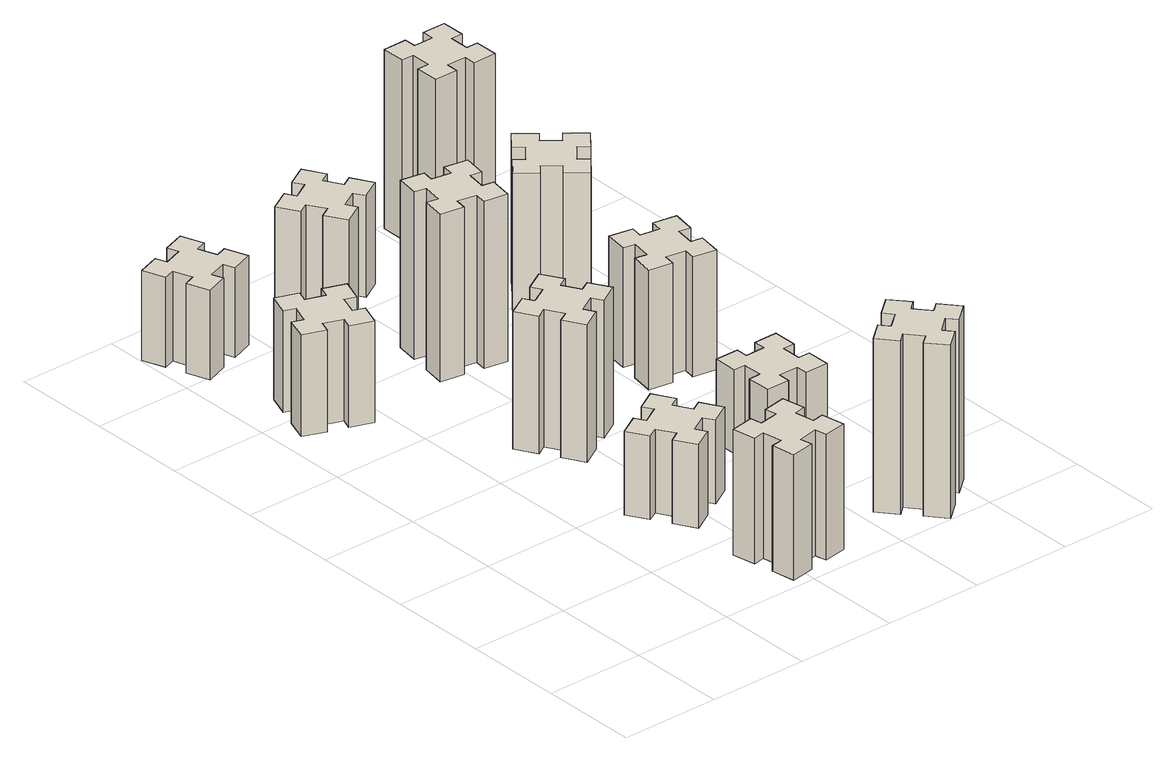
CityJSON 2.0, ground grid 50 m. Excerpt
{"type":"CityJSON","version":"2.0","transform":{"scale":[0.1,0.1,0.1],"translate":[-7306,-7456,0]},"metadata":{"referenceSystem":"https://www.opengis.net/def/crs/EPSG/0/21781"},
"CityObjects":{
"building1":{"type":"Building","attributes":{"class":"1000","function":"1000","usage":"1000","yearOfConstruction":2016,"roofType":"1000","measuredHeight":51,"storeysAboveGround":30,"storeysBelowGround":0},"geometry":[{"type":"Solid","lod":"1","boundaries":[[[[0,1,2,3,4,5,6,7,8,9,10,11,12,13,14,15,16,17,18,19]],[[17,16,20,21]],[[16,15,22,20]],[[15,14,23,22]],[[14,13,24,23]],[[13,12,25,24]],[[12,11,26,25]],[[11,10,27,26]],[[10,9,28,27]],[[9,8,29,28]],[[8,7,30,29]],[[7,6,31,30]],[[6,5,32,31]],[[5,4,33,32]],[[4,3,34,33]],[[3,2,35,34]],[[2,1,36,35]],[[1,0,37,36]],[[0,19,38,37]],[[19,18,39,38]],[[18,17,21,39]],[[24,25,26,27,28,29,30,31,32,33,34,35,36,37,38,39,21,20,22,23]]]]}]},
"building2":{"type":"Building","attributes":{"class":"1000","function":"1000","usage":"1000","yearOfConstruction":2016,"roofType":"1000","measuredHeight":63,"storeysAboveGround":30,"storeysBelowGround":0},"geometry":[{"type":"Solid","lod":"1","boundaries":[[[[40,41,42,43,44,45,46,47,48,49,50,51,52,53,54,55,56,57,58,59]],[[57,56,60,61]],[[56,55,62,60]],[[55,54,63,62]],[[54,53,64,63]],[[53,52,65,64]],[[52,51,66,65]],[[51,50,67,66]],[[50,49,68,67]],[[49,48,69,68]],[[48,47,70,69]],[[47,46,71,70]],[[46,45,72,71]],[[45,44,73,72]],[[44,43,74,73]],[[43,42,75,74]],[[42,41,76,75]],[[41,40,77,76]],[[40,59,78,77]],[[59,58,79,78]],[[58,57,61,79]],[[64,65,66,67,68,69,70,71,72,73,74,75,76,77,78,79,61,60,62,63]]]]}]},
"building3":{"type":"Building","attributes":{"class":"1000","function":"1000","usage":"1000","yearOfConstruction":2016,"roofType":"1000","measuredHeight":45,"storeysAboveGround":30,"storeysBelowGround":0},"geometry":[{"type":"Solid","lod":"1","boundaries":[[[[80,81,82,83,84,85,86,87,88,89,90,91,92,93,94,95,96,97,98,99]],[[97,96,100,101]],[[96,95,102,100]],[[95,94,103,102]],[[94,93,104,103]],[[93,92,105,104]],[[92,91,106,105]],[[91,90,107,106]],[[90,89,108,107]],[[89,88,109,108]],[[88,87,110,109]],[[87,86,111,110]],[[86,85,112,111]],[[85,84,113,112]],[[84,83,114,113]],[[83,82,115,114]],[[82,81,116,115]],[[81,80,117,116]],[[80,99,118,117]],[[99,98,119,118]],[[98,97,101,119]],[[104,105,106,107,108,109,110,111,112,113,114,115,116,117,118,119,101,100,102,103]]]]}]},
"building4":{"type":"Building","attributes":{"class":"1000","function":"1000","usage":"1000","yearOfConstruction":2016,"roofType":"1000","measuredHeight":42,"storeysAboveGround":30,"storeysBelowGround":0},"geometry":[{"type":"Solid","lod":"1","boundaries":[[[[120,121,122,123,124,125,126,127,128,129,130,131,132,133,134,135,136,137,138,139]],[[137,136,140,141]],[[136,135,142,140]],[[135,134,143,142]],[[134,133,144,143]],[[133,132,145,144]],[[132,131,146,145]],[[131,130,147,146]],[[130,129,148,147]],[[129,128,149,148]],[[128,127,150,149]],[[127,126,151,150]],[[126,125,152,151]],[[125,124,153,152]],[[124,123,154,153]],[[123,122,155,154]],[[122,121,156,155]],[[121,120,157,156]],[[120,139,158,157]],[[139,138,159,158]],[[138,137,141,159]],[[144,145,146,147,148,149,150,151,152,153,154,155,156,157,158,159,141,140,142,143]]]]}]},
"building5":{"type":"Building","attributes":{"class":"1000","function":"1000","usage":"1000","yearOfConstruction":2016,"roofType":"1000","measuredHeight":69,"storeysAboveGround":30,"storeysBelowGround":0},"geometry":[{"type":"Solid","lod":"1","boundaries":[[[[160,161,162,163,164,165,166,167,168,169,170,171,172,173,174,175,176,177,178,179]],[[177,176,180,181]],[[176,175,182,180]],[[175,174,183,182]],[[174,173,184,183]],[[173,172,185,184]],[[172,171,186,185]],[[171,170,187,186]],[[170,169,188,187]],[[169,168,189,188]],[[168,167,190,189]],[[167,166,191,190]],[[166,165,192,191]],[[165,164,193,192]],[[164,163,194,193]],[[163,162,195,194]],[[162,161,196,195]],[[161,160,197,196]],[[160,179,198,197]],[[179,178,199,198]],[[178,177,181,199]],[[184,185,186,187,188,189,190,191,192,193,194,195,196,197,198,199,181,180,182,183]]]]}]},
"building6":{"type":"Building","attributes":{"class":"1000","function":"1000","usage":"1000","yearOfConstruction":2016,"roofType":"1000","measuredHeight":84,"storeysAboveGround":30,"storeysBelowGround":0},"geometry":[{"type":"Solid","lod":"1","boundaries":[[[[200,201,202,203,204,205,206,207,208,209,210,211,212,213,214,215,216,217,218,219]],[[217,216,220,221]],[[216,215,222,220]],[[215,214,223,222]],[[214,213,224,223]],[[213,212,225,224]],[[212,211,226,225]],[[211,210,227,226]],[[210,209,228,227]],[[209,208,229,228]],[[208,207,230,229]],[[207,206,231,230]],[[206,205,232,231]],[[205,204,233,232]],[[204,203,234,233]],[[203,202,235,234]],[[202,201,236,235]],[[201,200,237,236]],[[200,219,238,237]],[[219,218,239,238]],[[218,217,221,239]],[[224,225,226,227,228,229,230,231,232,233,234,235,236,237,238,239,221,220,222,223]]]]}]},
"building7":{"type":"Building","attributes":{"class":"1000","function":"1000","usage":"1000","yearOfConstruction":2016,"roofType":"1000","measuredHeight":87,"storeysAboveGround":30,"storeysBelowGround":0},"geometry":[{"type":"Solid","lod":"1","boundaries":[[[[240,241,242,243,244,245,246,247,248,249,250,251,252,253,254,255,256,257,258,259]],[[257,256,260,261]],[[256,255,262,260]],[[255,254,263,262]],[[254,253,264,263]],[[253,252,265,264]],[[252,251,266,265]],[[251,250,267,266]],[[250,249,268,267]],[[249,248,269,268]],[[248,247,270,269]],[[247,246,271,270]],[[246,245,272,271]],[[245,244,273,272]],[[244,243,274,273]],[[243,242,275,274]],[[242,241,276,275]],[[241,240,277,276]],[[240,259,278,277]],[[259,258,279,278]],[[258,257,261,279]],[[264,265,266,267,268,269,270,271,272,273,274,275,276,277,278,279,261,260,262,263]]]]}]},
"building8":{"type":"Building","attributes":{"class":"1000","function":"1000","usage":"1000","yearOfConstruction":2016,"roofType":"1000","measuredHeight":42,"storeysAboveGround":30,"storeysBelowGround":0},"geometry":[{"type":"Solid","lod":"1","boundaries":[[[[280,281,282,283,284,285,286,287,288,289,290,291,292,293,294,295,296,297,298,299]],[[297,296,300,301]],[[296,295,302,300]],[[295,294,303,302]],[[294,293,304,303]],[[293,292,305,304]],[[292,291,306,305]],[[291,290,307,306]],[[290,289,308,307]],[[289,288,309,308]],[[288,287,310,309]],[[287,286,311,310]],[[286,285,312,311]],[[285,284,313,312]],[[284,283,314,313]],[[283,282,315,314]],[[282,281,316,315]],[[281,280,317,316]],[[280,299,318,317]],[[299,298,319,318]],[[298,297,301,319]],[[304,305,306,307,308,309,310,311,312,313,314,315,316,317,318,319,301,300,302,303]]]]}]},
"building9":{"type":"Building","attributes":{"class":"1000","function":"1000","usage":"1000","yearOfConstruction":2016,"roofType":"1000","measuredHeight":51,"storeysAboveGround":30,"storeysBelowGround":0},"geometry":[{"type":"Solid","lod":"1","boundaries":[[[[320,321,322,323,324,325,326,327,328,329,330,331,332,333,334,335,336,337,338,339]],[[337,336,340,341]],[[336,335,342,340]],[[335,334,343,342]],[[334,333,344,343]],[[333,332,345,344]],[[332,331,346,345]],[[331,330,347,346]],[[330,329,348,347]],[[329,328,349,348]],[[328,327,350,349]],[[327,326,351,350]],[[326,325,352,351]],[[325,324,353,352]],[[324,323,354,353]],[[323,322,355,354]],[[322,321,356,355]],[[321,320,357,356]],[[320,339,358,357]],[[339,338,359,358]],[[338,337,341,359]],[[344,345,346,347,348,349,350,351,352,353,354,355,356,357,358,359,341,340,342,343]]]]}]},
"building10":{"type":"Building","attributes":{"class":"1000","function":"1000","usage":"1000","yearOfConstruction":2016,"roofType":"1000","measuredHeight":60,"storeysAboveGround":30,"storeysBelowGround":0},"geometry":[{"type":"Solid","lod":"1","boundaries":[[[[360,361,362,363,364,365,366,367,368,369,370,371,372,373,374,375,376,377,378,379]],[[377,376,380,381]],[[376,375,382,380]],[[375,374,383,382]],[[374,373,384,383]],[[373,372,385,384]],[[372,371,386,385]],[[371,370,387,386]],[[370,369,388,387]],[[369,368,389,388]],[[368,367,390,389]],[[367,366,391,390]],[[366,365,392,391]],[[365,364,393,392]],[[364,363,394,393]],[[363,362,395,394]],[[362,361,396,395]],[[361,360,397,396]],[[360,379,398,397]],[[379,378,399,398]],[[378,377,381,399]],[[384,385,386,387,388,389,390,391,392,393,394,395,396,397,398,399,381,380,382,383]]]]}]},
"building11":{"type":"Building","attributes":{"class":"1000","function":"1000","usage":"1000","yearOfConstruction":2016,"roofType":"1000","measuredHeight":72,"storeysAboveGround":30,"storeysBelowGround":0},"geometry":[{"type":"Solid","lod":"1","boundaries":[[[[400,401,402,403,404,405,406,407,408,409,410,411,412,413,414,415,416,417,418,419]],[[417,416,420,421]],[[416,415,422,420]],[[415,414,423,422]],[[414,413,424,423]],[[413,412,425,424]],[[412,411,426,425]],[[411,410,427,426]],[[410,409,428,427]],[[409,408,429,428]],[[408,407,430,429]],[[407,406,431,430]],[[406,405,432,431]],[[405,404,433,432]],[[404,403,434,433]],[[403,402,435,434]],[[402,401,436,435]],[[401,400,437,436]],[[400,419,438,437]],[[419,418,439,438]],[[418,417,421,439]],[[424,425,426,427,428,429,430,431,432,433,434,435,436,437,438,439,421,420,422,423]]]]}]},
"building12":{"type":"Building","attributes":{"class":"1000","function":"1000","usage":"1000","yearOfConstruction":2016,"roofType":"1000","measuredHeight":90,"storeysAboveGround":30,"storeysBelowGround":0},"geometry":[{"type":"Solid","lod":"1","boundaries":[[[[440,441,442,443,444,445,446,447,448,449,450,451,452,453,454,455,456,457,458,459]],[[457,456,460,461]],[[456,455,462,460]],[[455,454,463,462]],[[454,453,464,463]],[[453,452,465,464]],[[452,451,466,465]],[[451,450,467,466]],[[450,449,468,467]],[[449,448,469,468]],[[448,447,470,469]],[[447,446,471,470]],[[446,445,472,471]],[[445,444,473,472]],[[444,443,474,473]],[[443,442,475,474]],[[442,441,476,475]],[[441,440,477,476]],[[440,459,478,477]],[[459,458,479,478]],[[458,457,461,479]],[[464,465,466,467,468,469,470,471,472,473,474,475,476,477,478,479,461,460,462,463]]]]}]}
},
"vertices":[
[410,2552,0],[316,2586,0],[337,2642,0],[224,2683,0],[183,2570,0],[239,2550,0],[205,2456,0],[149,2477,0],[107,2364,0],[220,2323,0],[241,2379,0],[335,2345,0],[314,2289,0],[427,2247,0],[468,2360,0],[412,2381,0],[446,2475,0],[502,2454,0],[543,2567,0],[430,2608,0],[446,2475,510],[502,2454,510],[412,2381,510],[468,2360,510],[427,2247,510],[314,2289,510],[335,2345,510],[241,2379,510],[220,2323,510],[107,2364,510],[149,2477,510],[205,2456,510],[239,2550,510],[183,2570,510],[224,2683,510],[337,2642,510],[316,2586,510],[410,2552,510],[430,2608,510],[543,2567,510],
[1035,128,0],[1134,146,0],[1144,87,0],[1262,107,0],[1241,226,0],[1182,215,0],[1165,314,0],[1224,324,0],[1203,442,0],[1085,421,0],[1095,362,0],[997,345,0],[987,404,0],[868,383,0],[889,265,0],[948,275,0],[966,177,0],[907,167,0],[927,48,0],[1046,69,0],[966,177,630],[907,167,630],[948,275,630],[889,265,630],[868,383,630],[987,404,630],[997,345,630],[1095,362,630],[1085,421,630],[1203,442,630],[1224,324,630],[1165,314,630],[1182,215,630],[1241,226,630],[1262,107,630],[1144,87,630],[1134,146,630],[1035,128,630],[1046,69,630],[927,48,630],
[235,3326,0],[141,3292,0],[120,3348,0],[7,3307,0],[49,3194,0],[105,3215,0],[139,3121,0],[83,3100,0],[124,2987,0],[237,3029,0],[216,3085,0],[310,3119,0],[330,3063,0],[443,3104,0],[402,3217,0],[346,3196,0],[312,3290,0],[368,3310,0],[327,3423,0],[214,3382,0],[312,3290,450],[368,3310,450],[346,3196,450],[402,3217,450],[443,3104,450],[330,3063,450],[310,3119,450],[216,3085,450],[237,3029,450],[124,2987,450],[83,3100,450],[139,3121,450],[105,3215,450],[49,3194,450],[7,3307,450],[120,3348,450],[141,3292,450],[235,3326,450],[214,3382,450],[327,3423,450],
[954,1006,0],[867,956,0],[837,1008,0],[733,948,0],[793,844,0],[845,874,0],[895,787,0],[843,757,0],[903,653,0],[1007,713,0],[977,765,0],[1064,815,0],[1094,763,0],[1198,823,0],[1138,927,0],[1086,897,0],[1036,984,0],[1088,1014,0],[1028,1118,0],[924,1058,0],[1036,984,420],[1088,1014,420],[1086,897,420],[1138,927,420],[1198,823,420],[1094,763,420],[1064,815,420],[977,765,420],[1007,713,420],[903,653,420],[843,757,420],[895,787,420],[845,874,420],[793,844,420],[733,948,420],[837,1008,420],[867,956,420],[954,1006,420],[924,1058,420],[1028,1118,420],
[845,1614,0],[895,1527,0],[843,1497,0],[903,1393,0],[1007,1453,0],[977,1505,0],[1064,1555,0],[1094,1503,0],[1198,1563,0],[1138,1667,0],[1086,1637,0],[1036,1724,0],[1088,1754,0],[1028,1858,0],[924,1798,0],[954,1746,0],[867,1696,0],[837,1748,0],[733,1688,0],[793,1584,0],[867,1696,690],[837,1748,690],[954,1746,690],[924,1798,690],[1028,1858,690],[1088,1754,690],[1036,1724,690],[1086,1637,690],[1138,1667,690],[1198,1563,690],[1094,1503,690],[1064,1555,690],[977,1505,690],[1007,1453,690],[903,1393,690],[843,1497,690],[895,1527,690],[845,1614,690],[793,1584,690],[733,1688,690],
[997,2366,0],[1095,2348,0],[1085,2289,0],[1203,2268,0],[1224,2387,0],[1165,2397,0],[1182,2495,0],[1241,2485,0],[1262,2603,0],[1144,2624,0],[1134,2565,0],[1035,2582,0],[1046,2641,0],[927,2662,0],[907,2544,0],[966,2534,0],[948,2435,0],[889,2446,0],[868,2327,0],[987,2307,0],[948,2435,840],[889,2446,840],[966,2534,840],[907,2544,840],[927,2662,840],[1046,2641,840],[1035,2582,840],[1134,2565,840],[1144,2624,840],[1262,2603,840],[1241,2485,840],[1182,2495,840],[1165,2397,840],[1224,2387,840],[1203,2268,840],[1085,2289,840],[1095,2348,840],[997,2366,840],[987,2307,840],[868,2327,840],
[1838,129,0],[1914,193,0],[1953,147,0],[2045,224,0],[1968,316,0],[1922,278,0],[1857,354,0],[1903,393,0],[1826,485,0],[1734,408,0],[1773,362,0],[1696,297,0],[1658,343,0],[1566,266,0],[1643,174,0],[1689,213,0],[1753,136,0],[1707,98,0],[1784,6,0],[1876,83,0],[1753,136,870],[1707,98,870],[1689,213,870],[1643,174,870],[1566,266,870],[1658,343,870],[1696,297,870],[1773,362,870],[1734,408,870],[1826,485,870],[1903,393,870],[1857,354,870],[1922,278,870],[1968,316,870],[2045,224,870],[1953,147,870],[1914,193,870],[1838,129,870],[1876,83,870],[1784,6,870],
[1555,875,0],[1655,875,0],[1655,815,0],[1775,815,0],[1775,935,0],[1715,935,0],[1715,1035,0],[1775,1035,0],[1775,1155,0],[1655,1155,0],[1655,1095,0],[1555,1095,0],[1555,1155,0],[1435,1155,0],[1435,1035,0],[1495,1035,0],[1495,935,0],[1435,935,0],[1435,815,0],[1555,815,0],[1495,935,420],[1435,935,420],[1495,1035,420],[1435,1035,420],[1435,1155,420],[1555,1155,420],[1555,1095,420],[1655,1095,420],[1655,1155,420],[1775,1155,420],[1775,1035,420],[1715,1035,420],[1715,935,420],[1775,935,420],[1775,815,420],[1655,815,420],[1655,875,420],[1555,875,420],[1555,815,420],[1435,815,420],
[1086,3217,0],[1036,3304,0],[1088,3334,0],[1028,3438,0],[924,3378,0],[954,3326,0],[867,3276,0],[837,3328,0],[733,3268,0],[793,3164,0],[845,3194,0],[895,3107,0],[843,3077,0],[903,2973,0],[1007,3033,0],[977,3085,0],[1064,3135,0],[1094,3083,0],[1198,3143,0],[1138,3247,0],[1064,3135,510],[1094,3083,510],[977,3085,510],[1007,3033,510],[903,2973,510],[843,3077,510],[895,3107,510],[845,3194,510],[793,3164,510],[733,3268,510],[837,3328,510],[867,3276,510],[954,3326,510],[924,3378,510],[1028,3438,510],[1088,3334,510],[1036,3304,510],[1086,3217,510],[1138,3247,510],[1198,3143,510],
[1637,1726,0],[1735,1708,0],[1725,1649,0],[1843,1628,0],[1864,1747,0],[1805,1757,0],[1822,1855,0],[1881,1845,0],[1902,1963,0],[1784,1984,0],[1774,1925,0],[1675,1942,0],[1686,2001,0],[1567,2022,0],[1547,1904,0],[1606,1894,0],[1588,1795,0],[1529,1806,0],[1508,1687,0],[1627,1667,0],[1588,1795,600],[1529,1806,600],[1606,1894,600],[1547,1904,600],[1567,2022,600],[1686,2001,600],[1675,1942,600],[1774,1925,600],[1784,1984,600],[1902,1963,600],[1881,1845,600],[1822,1855,600],[1805,1757,600],[1864,1747,600],[1843,1628,600],[1725,1649,600],[1735,1708,600],[1637,1726,600],[1627,1667,600],[1508,1687,600],
[1814,2617,0],[1738,2682,0],[1776,2728,0],[1684,2805,0],[1607,2713,0],[1653,2674,0],[1589,2598,0],[1543,2636,0],[1466,2544,0],[1558,2467,0],[1596,2513,0],[1673,2449,0],[1634,2403,0],[1726,2326,0],[1803,2418,0],[1757,2456,0],[1822,2533,0],[1868,2494,0],[1945,2586,0],[1853,2663,0],[1822,2533,720],[1868,2494,720],[1757,2456,720],[1803,2418,720],[1726,2326,720],[1634,2403,720],[1673,2449,720],[1596,2513,720],[1558,2467,720],[1466,2544,720],[1543,2636,720],[1589,2598,720],[1653,2674,720],[1607,2713,720],[1684,2805,720],[1776,2728,720],[1738,2682,720],[1814,2617,720],[1853,2663,720],[1945,2586,720],
[1655,3195,0],[1755,3195,0],[1755,3135,0],[1875,3135,0],[1875,3255,0],[1815,3255,0],[1815,3355,0],[1875,3355,0],[1875,3475,0],[1755,3475,0],[1755,3415,0],[1655,3415,0],[1655,3475,0],[1535,3475,0],[1535,3355,0],[1595,3355,0],[1595,3255,0],[1535,3255,0],[1535,3135,0],[1655,3135,0],[1595,3255,900],[1535,3255,900],[1595,3355,900],[1535,3355,900],[1535,3475,900],[1655,3475,900],[1655,3415,900],[1755,3415,900],[1755,3475,900],[1875,3475,900],[1875,3355,900],[1815,3355,900],[1815,3255,900],[1875,3255,900],[1875,3135,900],[1755,3135,900],[1755,3195,900],[1655,3195,900],[1655,3135,900],[1535,3135,900]
]}
